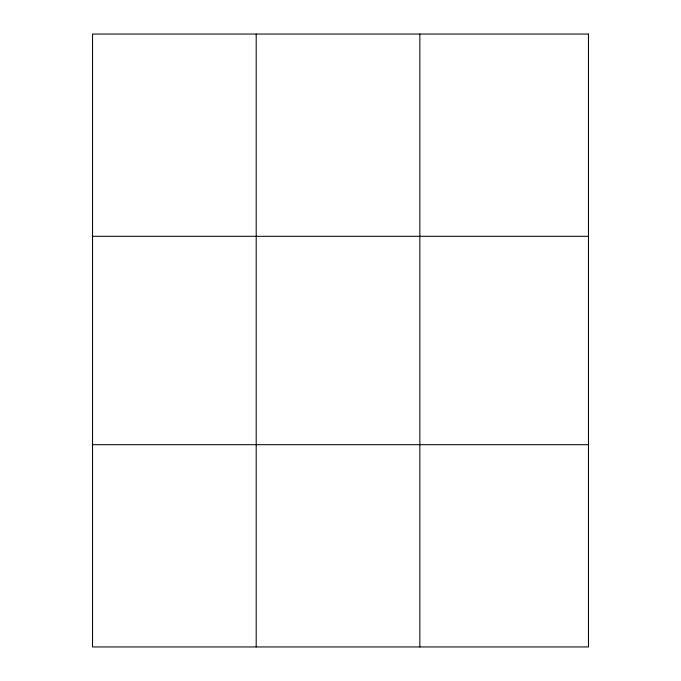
<?xml version="1.0" encoding="UTF-8"?>
<svg xmlns="http://www.w3.org/2000/svg" width="681" height="681" viewBox="0 0 681 681"><rect width="100%" height="100%" fill="white"/><g stroke="black" fill="none" stroke-linecap="round" stroke-linejoin="round"><path stroke-width="1.02" d="M256.192 646.95L256.192 34.05M419.845 646.95L419.845 34.05M92.539 236.307L588.461 236.307M92.539 444.693L588.461 444.693M588.461 34.05L588.461 646.95L92.539 646.95L92.539 34.05L588.461 34.05"/></g></svg>
